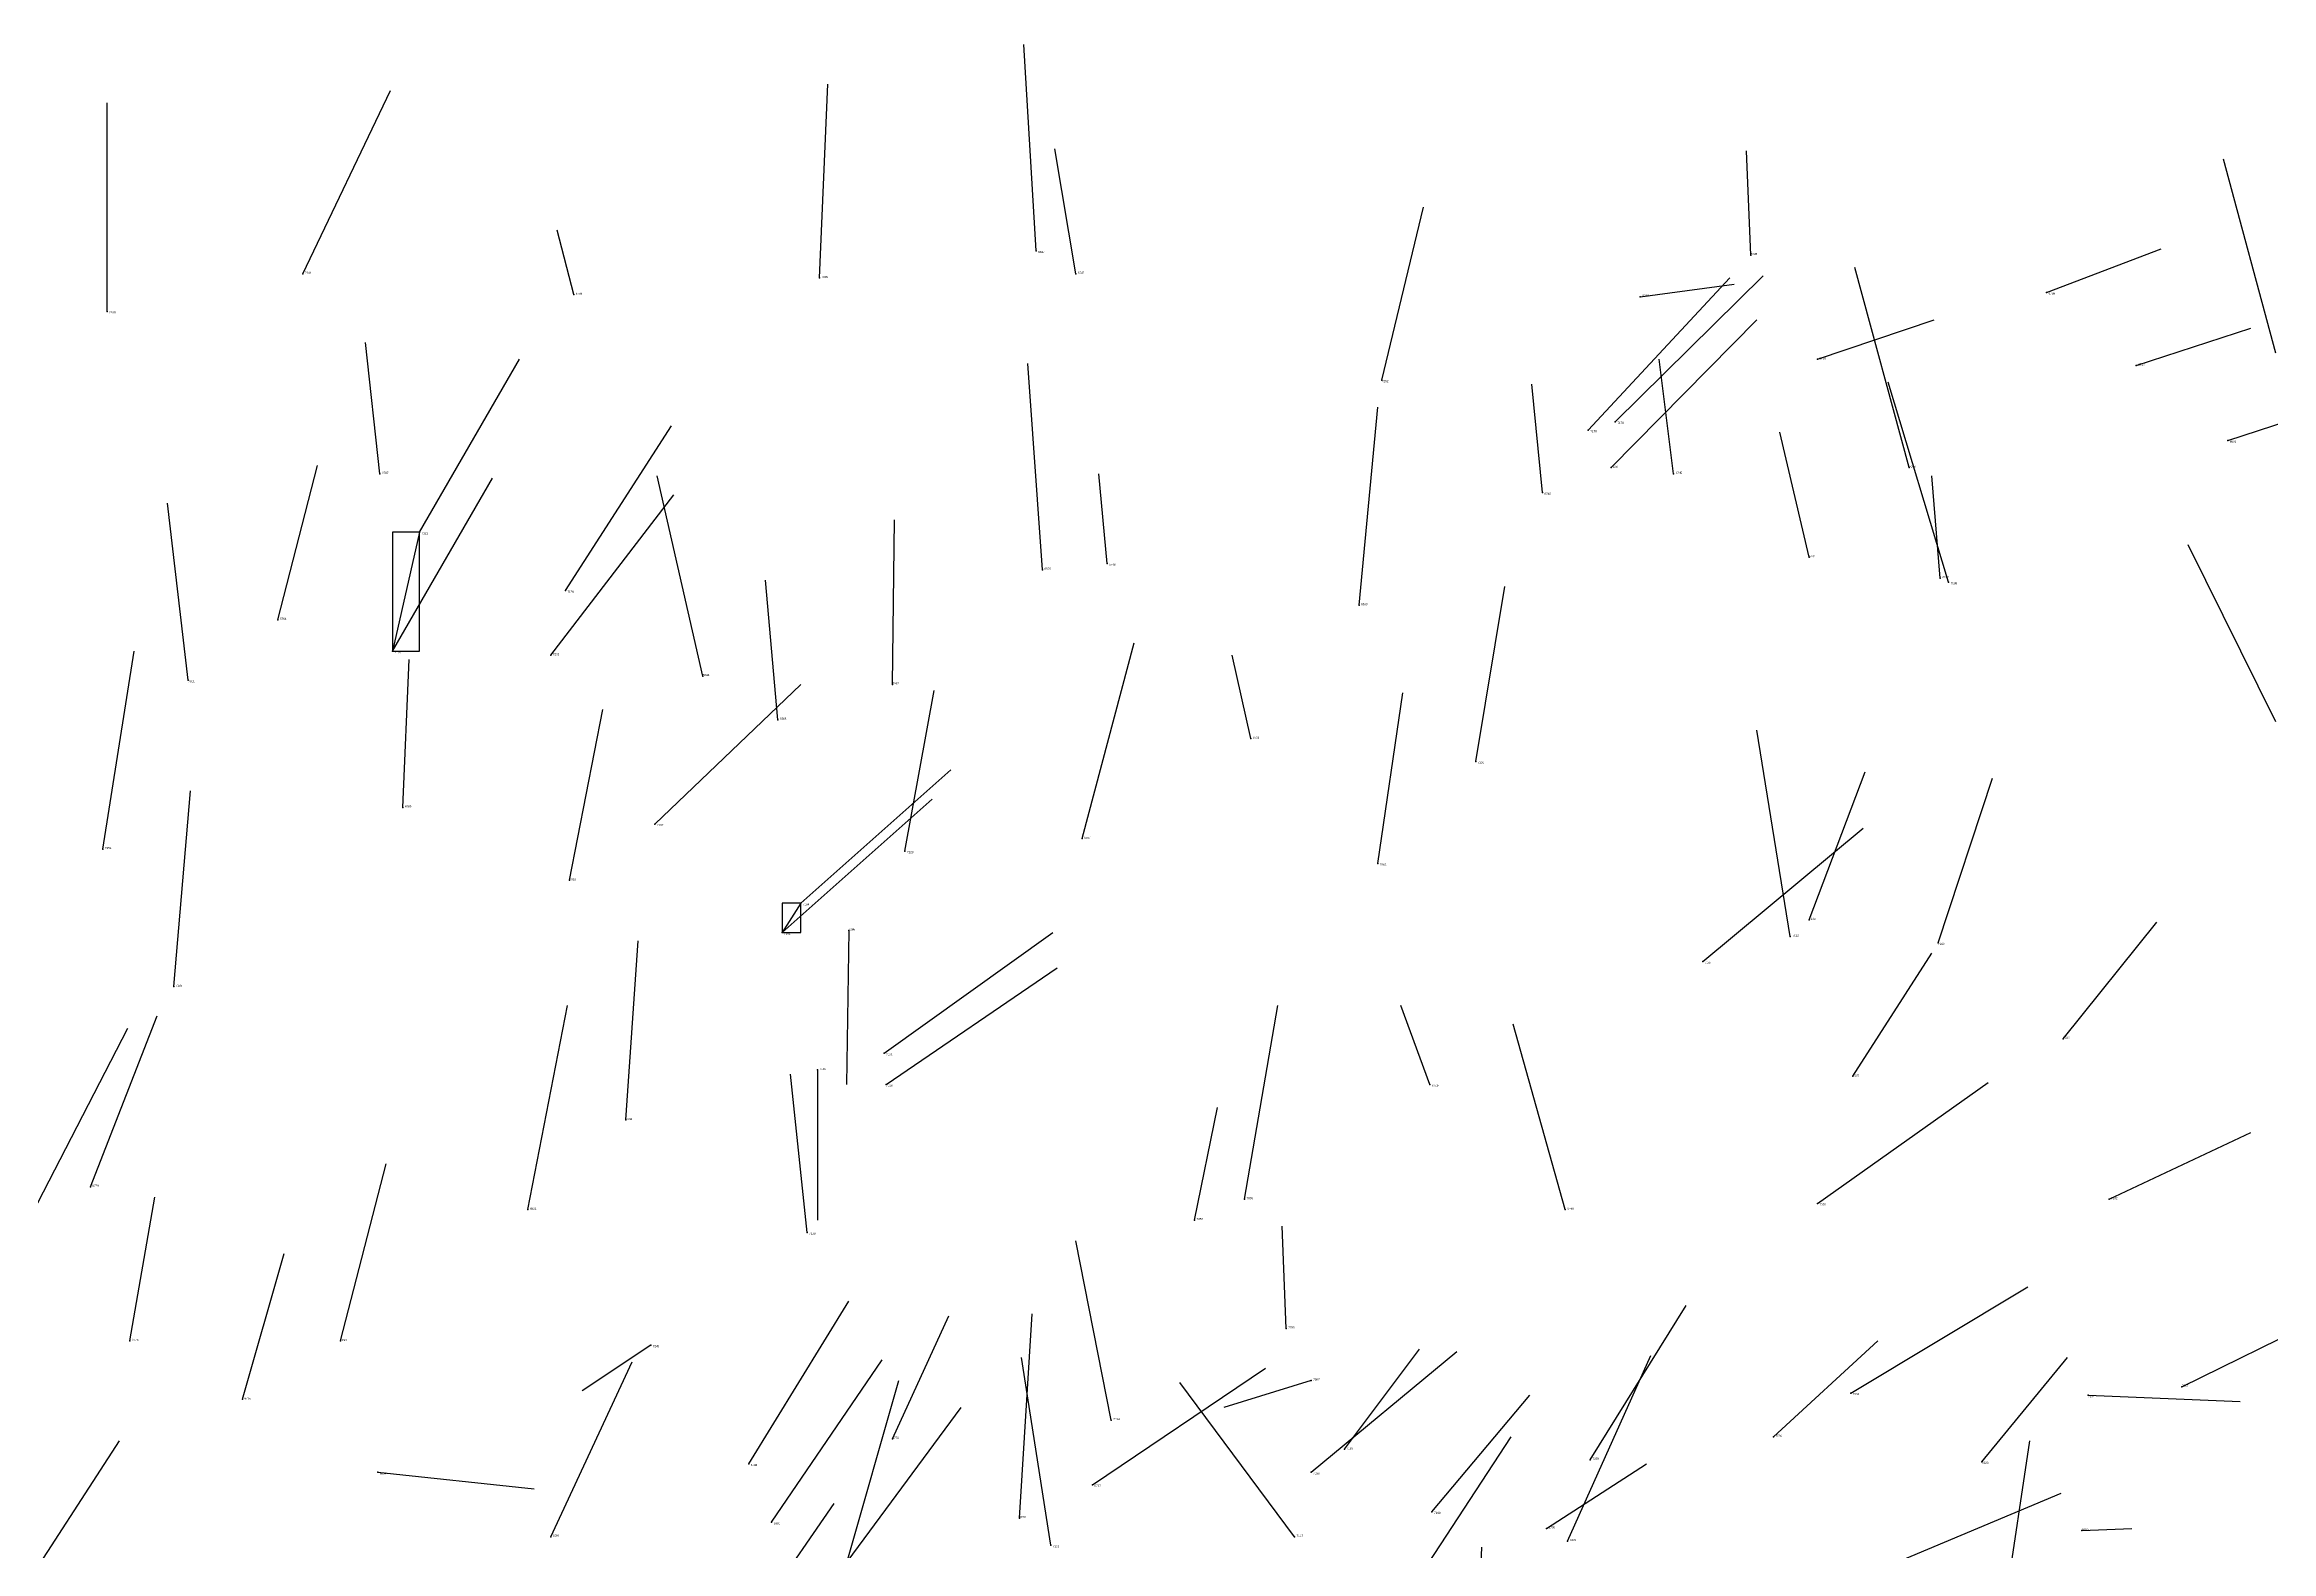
# Model space of a CAD drawing. Extents: x 59.1 to 70.8, y 600.3 to 605.1.
# Drawn here: x 63.155 to 64.224, y 604.368 to 605.091 of the extents above; entities that cross this region are included whole.
import ezdxf

# ---------------------------------------------------------------- set-up
doc = ezdxf.new("R2010")
doc.units = 0
for name, color, linetype in [('Clients', 3, 'CONTINUOUS'), ('Facilities', 3, 'CONTINUOUS'), ('Facilities_lines', 3, 'CONTINUOUS'), ('Min_max_boxes', 1, 'CONTINUOUS'), ('Normals', 1, 'CONTINUOUS'), ('Source_points', 5, 'CONTINUOUS'), ('Text', 3, 'CONTINUOUS')]:
    doc.layers.add(name, color=color, linetype=linetype)

msp = doc.modelspace()

# ---------------------------------------------------------------- linework, layer by layer
at = {"layer": 'Clients', "color": 5}
for p in [(63.322, 604.8, 459.033), (63.509, 604.665, 458.827)]:
    msp.add_point(p, dxfattribs=at)
at = {"layer": 'Facilities', "color": 3}
for p in [(63.631, 604.992, 457.761), (63.974, 604.99, 454.173), (63.279, 604.981, 459.096), (63.527, 604.979, 460.408), (63.65, 604.981, 454.296), (63.409, 604.971, 453.957), (63.921, 604.97, 457.366), (64.116, 604.972, 457.41), (63.185, 604.963, 460.364), (64.006, 604.94, 457.252), (64.159, 604.937, 457.288), (63.797, 604.93, 460.516), (63.896, 604.906, 458.77), (63.909, 604.91, 458.727), (64.203, 604.901, 457.23), (63.316, 604.885, 454.084), (63.907, 604.888, 458.741), (63.937, 604.885, 454.226), (64.05, 604.888, 459.969), (63.874, 604.876, 454.235), (63.335, 604.857, 459.003), (63.634, 604.839, 457.731), (63.665, 604.842, 454.067), (64.002, 604.845, 454.194), (63.405, 604.829, 458.929), (64.065, 604.835, 454.186), (64.069, 604.833, 459.949), (63.786, 604.822, 457.683), (63.267, 604.815, 453.953), (63.398, 604.798, 458.807), (63.224, 604.786, 460.438), (63.471, 604.788, 457.897), (63.562, 604.784, 460.039), (63.507, 604.767, 454.287), (63.734, 604.758, 454.106), (63.842, 604.747, 460.529), (63.327, 604.725, 454.355), (63.448, 604.717, 458.81), (63.653, 604.71, 457.931), (63.183, 604.705, 459.081), (63.568, 604.704, 459.987), (63.795, 604.698, 460.573), (63.407, 604.69, 460.055), (63.518, 604.679, 458.826), (63.541, 604.666, 460.003), (64.002, 604.671, 460.451), (63.993, 604.663, 460.096), (64.064, 604.66, 460.306), (63.951, 604.651, 458.636), (63.217, 604.639, 458.633), (64.124, 604.614, 460.335), (63.558, 604.607, 458.728), (63.526, 604.599, 459.969), (63.559, 604.592, 458.67), (63.82, 604.592, 454.184), (64.023, 604.596, 460.648), (63.434, 604.575, 460.328), (63.177, 604.543, 454.084), (63.387, 604.532, 455.536), (63.707, 604.527, 460.747), (63.731, 604.537, 460.46), (63.885, 604.532, 454.917), (64.006, 604.535, 458.614), (64.146, 604.537, 460.384), (63.521, 604.521, 459.903), (63.751, 604.475, 460.74), (63.196, 604.469, 454.124), (63.297, 604.469, 458.492), (63.446, 604.467, 460.47), (63.763, 604.45, 460.58), (64.022, 604.444, 458.616), (64.136, 604.443, 460.099), (64.181, 604.447, 460.212), (63.25, 604.441, 454.141), (63.667, 604.431, 459.745), (63.562, 604.422, 454.245), (63.985, 604.423, 460.622), (63.493, 604.41, 454.751), (63.779, 604.417, 458.485), (63.897, 604.412, 460.566), (64.085, 604.411, 460.589), (63.315, 604.406, 457.867), (63.658, 604.4, 454.066), (63.763, 604.406, 458.599), (63.504, 604.382, 454.767), (63.623, 604.384, 455.48), (63.821, 604.387, 458.553), (63.876, 604.379, 454.519), (64.133, 604.378, 457.216), (63.398, 604.375, 454.82), (63.638, 604.371, 459.702), (63.755, 604.375, 459.723), (63.886, 604.373, 460.487)]:
    msp.add_point(p, dxfattribs=at)
at = {"layer": 'Facilities_lines', "color": 3}
for p, q in [((63.335, 604.857, 459.003), (63.322, 604.8, 459.033)), ((63.518, 604.679, 458.826), (63.509, 604.665, 458.827))]:
    msp.add_line(p, q, dxfattribs=at)
at = {"layer": 'Min_max_boxes', "color": 1}
for p, q in [((63.335, 604.857, 459.003), (63.322, 604.857, 459.003)), ((63.322, 604.857, 459.003), (63.322, 604.8, 459.003)), ((63.335, 604.857, 459.033), (63.322, 604.857, 459.033)), ((63.322, 604.857, 459.033), (63.322, 604.8, 459.033)), ((63.322, 604.857, 459.003), (63.322, 604.857, 459.033)), ((63.335, 604.8, 459.003), (63.335, 604.857, 459.003)), ((63.335, 604.8, 459.033), (63.335, 604.857, 459.033)), ((63.335, 604.857, 459.003), (63.335, 604.857, 459.033)), ((63.322, 604.8, 459.003), (63.335, 604.8, 459.003)), ((63.322, 604.8, 459.033), (63.335, 604.8, 459.033)), ((63.322, 604.8, 459.003), (63.322, 604.8, 459.033)), ((63.335, 604.8, 459.003), (63.335, 604.8, 459.033)), ((63.518, 604.679, 458.826), (63.509, 604.679, 458.826)), ((63.509, 604.679, 458.826), (63.509, 604.665, 458.826)), ((63.518, 604.679, 458.827), (63.509, 604.679, 458.827)), ((63.509, 604.679, 458.827), (63.509, 604.665, 458.827)), ((63.509, 604.679, 458.826), (63.509, 604.679, 458.827)), ((63.518, 604.665, 458.826), (63.518, 604.679, 458.826)), ((63.518, 604.665, 458.827), (63.518, 604.679, 458.827)), ((63.518, 604.679, 458.826), (63.518, 604.679, 458.827)), ((63.509, 604.665, 458.826), (63.518, 604.665, 458.826)), ((63.509, 604.665, 458.827), (63.518, 604.665, 458.827)), ((63.509, 604.665, 458.826), (63.509, 604.665, 458.827)), ((63.518, 604.665, 458.826), (63.518, 604.665, 458.827))]:
    msp.add_line(p, q, dxfattribs=at)
at = {"layer": 'Normals', "color": 1}
for p, q in [((63.631, 604.992, 457.761), (63.625, 605.091, 457.769)), ((63.527, 604.979, 460.408), (63.531, 605.072, 460.443)), ((63.185, 604.963, 460.364), (63.185, 605.063, 460.371)), ((63.279, 604.981, 459.096), (63.321, 605.069, 459.117)), ((63.65, 604.981, 454.296), (63.64, 605.041, 454.376)), ((63.974, 604.99, 454.173), (63.972, 605.04, 454.259)), ((64.226, 604.943, 454.298), (64.201, 605.036, 454.327)), ((63.797, 604.93, 460.516), (63.817, 605.013, 460.568)), ((63.409, 604.971, 453.957), (63.401, 605.002, 454.052)), ((64.116, 604.972, 457.41), (64.171, 604.993, 457.491)), ((63.896, 604.906, 458.77), (63.964, 604.979, 458.775)), ((63.909, 604.91, 458.727), (63.98, 604.98, 458.736)), ((63.921, 604.97, 457.366), (63.966, 604.976, 457.455)), ((64.05, 604.888, 459.969), (64.024, 604.984, 459.961)), ((63.907, 604.888, 458.741), (63.977, 604.959, 458.748)), ((64.006, 604.94, 457.252), (64.062, 604.959, 457.333)), ((64.159, 604.937, 457.288), (64.214, 604.955, 457.37)), ((63.316, 604.885, 454.084), (63.309, 604.948, 454.162)), ((63.335, 604.857, 459.003), (63.383, 604.94, 459.03)), ((63.634, 604.839, 457.731), (63.627, 604.938, 457.744)), ((63.937, 604.885, 454.226), (63.93, 604.94, 454.309)), ((63.874, 604.876, 454.235), (63.869, 604.928, 454.32)), ((64.069, 604.833, 459.949), (64.04, 604.929, 459.946)), ((63.786, 604.822, 457.683), (63.795, 604.917, 457.714)), ((64.203, 604.901, 457.23), (64.258, 604.919, 457.312)), ((63.405, 604.829, 458.929), (63.456, 604.908, 458.964)), ((64.002, 604.845, 454.194), (63.988, 604.905, 454.272)), ((63.267, 604.815, 453.953), (63.286, 604.889, 453.888)), ((63.322, 604.8, 459.033), (63.37, 604.883, 459.06)), ((63.471, 604.788, 457.897), (63.449, 604.884, 457.914)), ((63.665, 604.842, 454.067), (63.661, 604.885, 454.157)), ((64.065, 604.835, 454.186), (64.061, 604.884, 454.273)), ((63.224, 604.786, 460.438), (63.214, 604.871, 460.489)), ((63.398, 604.798, 458.807), (63.457, 604.875, 458.832)), ((63.562, 604.784, 460.039), (63.563, 604.863, 459.978)), ((64.226, 604.766, 454.293), (64.184, 604.851, 454.325)), ((63.507, 604.767, 454.287), (63.501, 604.834, 454.361)), ((63.842, 604.747, 460.529), (63.856, 604.831, 460.581)), ((63.183, 604.705, 459.081), (63.198, 604.8, 459.109)), ((63.327, 604.725, 454.355), (63.33, 604.796, 454.425)), ((63.653, 604.71, 457.931), (63.678, 604.804, 457.953)), ((63.734, 604.758, 454.106), (63.725, 604.798, 454.197)), ((63.448, 604.717, 458.81), (63.518, 604.784, 458.837)), ((63.568, 604.704, 459.987), (63.582, 604.781, 459.925)), ((63.795, 604.698, 460.573), (63.807, 604.78, 460.629)), ((63.407, 604.69, 460.055), (63.423, 604.772, 460)), ((63.993, 604.663, 460.096), (63.977, 604.762, 460.094)), ((63.518, 604.679, 458.826), (63.59, 604.743, 458.853)), ((64.002, 604.671, 460.451), (64.029, 604.742, 460.516)), ((63.217, 604.639, 458.633), (63.225, 604.733, 458.601)), ((64.064, 604.66, 460.306), (64.09, 604.739, 460.361)), ((63.509, 604.665, 458.827), (63.581, 604.729, 458.854)), ((63.951, 604.651, 458.636), (64.028, 604.715, 458.64)), ((63.541, 604.666, 460.003), (63.54, 604.592, 460.071)), ((64.124, 604.614, 460.335), (64.169, 604.67, 460.404)), ((63.434, 604.575, 460.328), (63.44, 604.661, 460.277)), ((63.558, 604.607, 458.728), (63.639, 604.665, 458.732)), ((64.023, 604.596, 460.648), (64.061, 604.655, 460.72)), ((63.559, 604.592, 458.67), (63.641, 604.648, 458.659)), ((63.177, 604.543, 454.084), (63.209, 604.625, 454.132)), ((63.387, 604.532, 455.536), (63.406, 604.63, 455.541)), ((63.731, 604.537, 460.46), (63.747, 604.63, 460.494)), ((63.82, 604.592, 454.184), (63.806, 604.63, 454.275)), ((63.149, 604.53, 460.155), (63.195, 604.619, 460.149)), ((63.885, 604.532, 454.917), (63.86, 604.621, 454.955)), ((63.521, 604.521, 459.903), (63.513, 604.597, 459.839)), ((63.526, 604.599, 459.969), (63.526, 604.527, 460.039)), ((64.006, 604.535, 458.614), (64.088, 604.593, 458.612)), ((63.707, 604.527, 460.747), (63.718, 604.581, 460.83)), ((64.146, 604.537, 460.384), (64.214, 604.569, 460.45)), ((63.297, 604.469, 458.492), (63.319, 604.554, 458.443)), ((63.196, 604.469, 454.124), (63.208, 604.538, 454.196)), ((63.667, 604.431, 459.745), (63.65, 604.517, 459.697)), ((63.751, 604.475, 460.74), (63.749, 604.524, 460.827)), ((63.25, 604.441, 454.141), (63.27, 604.511, 454.21)), ((64.022, 604.444, 458.616), (64.107, 604.495, 458.624)), ((63.493, 604.41, 454.751), (63.541, 604.488, 454.792)), ((63.897, 604.412, 460.566), (63.943, 604.486, 460.615)), ((63.562, 604.422, 454.245), (63.589, 604.481, 454.321)), ((63.623, 604.384, 455.48), (63.629, 604.482, 455.497)), ((64.181, 604.447, 460.212), (64.248, 604.48, 460.279)), ((63.446, 604.467, 460.47), (63.413, 604.445, 460.562)), ((63.763, 604.406, 458.599), (63.833, 604.464, 458.558)), ((63.779, 604.417, 458.485), (63.815, 604.465, 458.405)), ((63.985, 604.423, 460.622), (64.035, 604.469, 460.695)), ((63.398, 604.375, 454.82), (63.437, 604.459, 454.857)), ((63.504, 604.382, 454.767), (63.557, 604.46, 454.801)), ((63.638, 604.371, 459.702), (63.624, 604.461, 459.661)), ((63.658, 604.4, 454.066), (63.741, 604.456, 454.065)), ((63.886, 604.373, 460.487), (63.926, 604.462, 460.507)), ((64.085, 604.411, 460.589), (64.126, 604.461, 460.666)), ((63.54, 604.362, 454.995), (63.565, 604.45, 455.036)), ((63.755, 604.375, 459.723), (63.7, 604.449, 459.684)), ((63.763, 604.45, 460.58), (63.721, 604.437, 460.67)), ((63.821, 604.387, 458.553), (63.868, 604.443, 458.485)), ((64.136, 604.443, 460.099), (64.209, 604.44, 460.168)), ((63.538, 604.36, 458.004), (63.595, 604.437, 457.976)), ((63.141, 604.344, 454.103), (63.191, 604.421, 454.142)), ((63.806, 604.342, 459.346), (63.859, 604.423, 459.371)), ((64.093, 604.322, 455.709), (64.108, 604.421, 455.706)), ((63.876, 604.379, 454.519), (63.924, 604.41, 454.602)), ((63.315, 604.406, 457.867), (63.39, 604.398, 457.801)), ((63.483, 604.317, 454.992), (63.534, 604.391, 455.035)), ((64.035, 604.359, 458.538), (64.123, 604.396, 458.569)), ((64.133, 604.378, 457.216), (64.157, 604.379, 457.313)), ((63.843, 604.325, 454.296), (63.845, 604.37, 454.385))]:
    msp.add_line(p, q, dxfattribs=at)
at = {"layer": 'Source_points', "color": 5}
for p in [(63.631, 604.992, 457.761), (63.974, 604.99, 454.173), (63.279, 604.981, 459.096), (63.527, 604.979, 460.408), (63.65, 604.981, 454.296), (63.409, 604.971, 453.957), (63.921, 604.97, 457.366), (64.116, 604.972, 457.41), (63.185, 604.963, 460.364), (64.006, 604.94, 457.252), (64.159, 604.937, 457.288), (63.797, 604.93, 460.516), (63.896, 604.906, 458.77), (63.909, 604.91, 458.727), (64.203, 604.901, 457.23), (63.316, 604.885, 454.084), (63.907, 604.888, 458.741), (63.937, 604.885, 454.226), (64.05, 604.888, 459.969), (63.874, 604.876, 454.235), (63.335, 604.857, 459.003), (63.634, 604.839, 457.731), (63.665, 604.842, 454.067), (64.002, 604.845, 454.194), (63.405, 604.829, 458.929), (64.065, 604.835, 454.186), (64.069, 604.833, 459.949), (63.786, 604.822, 457.683), (63.267, 604.815, 453.953), (63.322, 604.8, 459.033), (63.398, 604.798, 458.807), (63.224, 604.786, 460.438), (63.471, 604.788, 457.897), (63.562, 604.784, 460.039), (63.507, 604.767, 454.287), (63.734, 604.758, 454.106), (63.842, 604.747, 460.529), (63.327, 604.725, 454.355), (63.448, 604.717, 458.81), (63.653, 604.71, 457.931), (63.183, 604.705, 459.081), (63.568, 604.704, 459.987), (63.795, 604.698, 460.573), (63.407, 604.69, 460.055), (63.518, 604.679, 458.826), (63.541, 604.666, 460.003), (64.002, 604.671, 460.451), (63.509, 604.665, 458.827), (63.993, 604.663, 460.096), (64.064, 604.66, 460.306), (63.951, 604.651, 458.636), (63.217, 604.639, 458.633), (64.124, 604.614, 460.335), (63.558, 604.607, 458.728), (63.526, 604.599, 459.969), (63.559, 604.592, 458.67), (63.82, 604.592, 454.184), (64.023, 604.596, 460.648), (63.434, 604.575, 460.328), (63.177, 604.543, 454.084), (63.387, 604.532, 455.536), (63.707, 604.527, 460.747), (63.731, 604.537, 460.46), (63.885, 604.532, 454.917), (64.006, 604.535, 458.614), (64.146, 604.537, 460.384), (63.521, 604.521, 459.903), (63.751, 604.475, 460.74), (63.196, 604.469, 454.124), (63.297, 604.469, 458.492), (63.446, 604.467, 460.47), (63.763, 604.45, 460.58), (64.022, 604.444, 458.616), (64.136, 604.443, 460.099), (64.181, 604.447, 460.212), (63.25, 604.441, 454.141), (63.667, 604.431, 459.745), (63.562, 604.422, 454.245), (63.985, 604.423, 460.622), (63.493, 604.41, 454.751), (63.779, 604.417, 458.485), (63.897, 604.412, 460.566), (64.085, 604.411, 460.589), (63.315, 604.406, 457.867), (63.658, 604.4, 454.066), (63.763, 604.406, 458.599), (63.504, 604.382, 454.767), (63.623, 604.384, 455.48), (63.821, 604.387, 458.553), (63.876, 604.379, 454.519), (64.133, 604.378, 457.216), (63.398, 604.375, 454.82), (63.638, 604.371, 459.702), (63.755, 604.375, 459.723), (63.886, 604.373, 460.487)]:
    msp.add_point(p, dxfattribs=at)

# ---------------------------------------------------------------- texts
at = {"layer": 'Text', "color": 3}
for s, p in [('6547', (63.632, 604.991, 457.761)), ('6743', (63.974, 604.99, 454.173)), ('7141', (63.28, 604.981, 459.096)), ('7005', (63.528, 604.979, 460.408)), ('6747', (63.651, 604.981, 454.296)), ('6759', (63.41, 604.971, 453.957)), ('6543', (63.922, 604.97, 457.366)), ('6709', (64.117, 604.971, 457.41)), ('7268', (63.186, 604.962, 460.364)), ('6718', (64.007, 604.94, 457.252)), ('6719', (64.16, 604.937, 457.288)), ('7252', (63.797, 604.929, 460.516)), ('7178', (63.897, 604.905, 458.77)), ('7170', (63.91, 604.909, 458.727)), ('6691', (64.204, 604.9, 457.23)), ('6787', (63.317, 604.885, 454.084)), ('7188', (63.907, 604.888, 458.741)), ('6745', (63.938, 604.885, 454.226)), ('7096', (64.05, 604.888, 459.969)), ('6746', (63.875, 604.875, 454.235)), ('7121', (63.336, 604.856, 459.003)), ('6559', (63.635, 604.839, 457.731)), ('6748', (63.666, 604.841, 454.067)), ('6744', (64.002, 604.845, 454.194)), ('7176', (63.406, 604.828, 458.929)), ('6742', (64.066, 604.835, 454.186)), ('7098', (64.07, 604.832, 459.949)), ('6764', (63.268, 604.815, 453.953)), ('6553', (63.787, 604.822, 457.683)), ('7156', (63.323, 604.799, 459.033)), ('7201', (63.399, 604.798, 458.807)), ('7011', (63.224, 604.785, 460.438)), ('6544', (63.471, 604.788, 457.897)), ('7262', (63.562, 604.784, 460.039)), ('6788', (63.508, 604.767, 454.287)), ('6738', (63.735, 604.758, 454.106)), ('7260', (63.843, 604.746, 460.529)), ('6785', (63.328, 604.725, 454.355)), ('7187', (63.449, 604.716, 458.81)), ('6557', (63.654, 604.71, 457.931)), ('7151', (63.184, 604.705, 459.081)), ('7123', (63.569, 604.703, 459.987)), ('7265', (63.796, 604.697, 460.573)), ('7018', (63.407, 604.69, 460.055)), ('7184', (63.519, 604.678, 458.826)), ('7266', (63.541, 604.666, 460.003)), ('7236', (64.002, 604.671, 460.451)), ('7182', (63.51, 604.664, 458.827)), ('7012', (63.994, 604.663, 460.096)), ('7239', (64.064, 604.659, 460.306)), ('7147', (63.952, 604.65, 458.636)), ('7185', (63.218, 604.639, 458.633)), ('7226', (64.124, 604.614, 460.335)), ('7191', (63.559, 604.606, 458.728)), ('7130', (63.527, 604.599, 459.969)), ('7189', (63.559, 604.591, 458.67)), ('6749', (63.821, 604.591, 454.184)), ('7230', (64.023, 604.596, 460.648)), ('7258', (63.434, 604.575, 460.328)), ('6779', (63.178, 604.543, 454.084)), ('7008', (63.732, 604.537, 460.46)), ('7242', (64.147, 604.537, 460.384)), ('6821', (63.388, 604.532, 455.536)), ('7255', (63.708, 604.527, 460.747)), ('6798', (63.886, 604.532, 454.917)), ('7060', (64.007, 604.534, 458.614)), ('7120', (63.522, 604.52, 459.903)), ('7256', (63.752, 604.475, 460.74)), ('6775', (63.197, 604.469, 454.124)), ('7194', (63.297, 604.469, 458.492)), ('7249', (63.447, 604.466, 460.47)), ('6765', (63.251, 604.441, 454.141)), ('7007', (63.764, 604.45, 460.58)), ('7056', (64.023, 604.443, 458.616)), ('7247', (64.136, 604.442, 460.099)), ('7047', (64.181, 604.447, 460.212)), ('7134', (63.668, 604.431, 459.745)), ('6776', (63.562, 604.422, 454.245)), ('7004', (63.986, 604.423, 460.622)), ('6786', (63.494, 604.409, 454.751)), ('7183', (63.78, 604.417, 458.485)), ('7259', (63.898, 604.412, 460.566)), ('7223', (64.085, 604.41, 460.589)), ('6554', (63.316, 604.405, 457.867)), ('6767', (63.659, 604.399, 454.066)), ('7186', (63.764, 604.405, 458.599)), ('6801', (63.505, 604.381, 454.767)), ('6820', (63.623, 604.384, 455.48)), ('7190', (63.822, 604.386, 458.553)), ('6795', (63.877, 604.379, 454.519)), ('6690', (64.133, 604.378, 457.216)), ('6789', (63.399, 604.375, 454.82)), ('7133', (63.639, 604.37, 459.702)), ('7117', (63.756, 604.375, 459.723)), ('7009', (63.887, 604.373, 460.487))]:
    msp.add_text(s, height=0.001, dxfattribs=at).set_placement(p)

doc.saveas('drawing.dxf')
